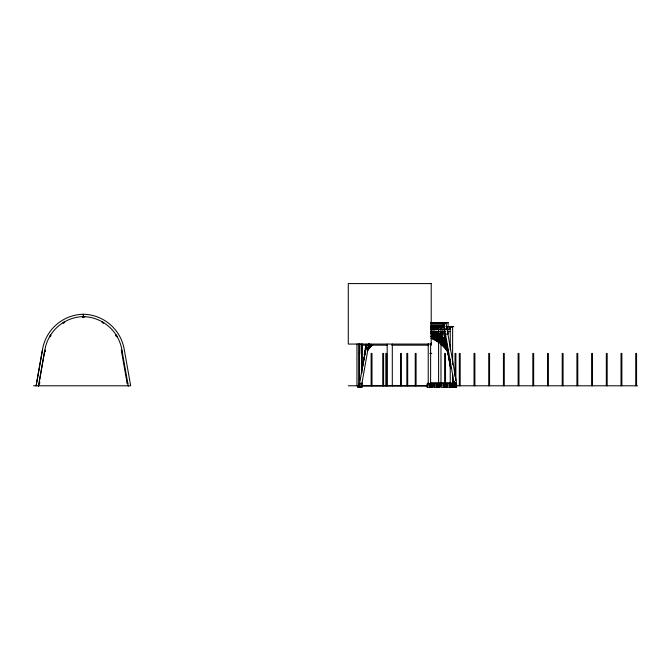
<?xml version="1.0" encoding="UTF-8"?>
<svg xmlns="http://www.w3.org/2000/svg" width="671" height="671" viewBox="0 0 671 671"><rect width="100%" height="100%" fill="white"/><g stroke="black" fill="none" stroke-linecap="round" stroke-linejoin="round"><path stroke-width="1.01" d="M359.606 353.952L359.681 343.56M359.631 354.171L359.706 343.77M361.879 369.847L362.055 344.08M449.738 326.752L450.325 326.752L450.3 329.176L440.939 329.125M36.108 385.791L42.458 349.776A42.298 42.298 0 0 1 83.38 314.246A42.298 42.298 0 0 1 124.294 349.776L130.677 385.791L33.55 385.791M36.142 385.791L42.491 349.776M38.926 383.737L38.49 386.211L44.806 350.195L45.443 350.312L45.175 351.822L44.538 351.705M39.287 381.69L44.84 350.195A39.933 39.933 0 0 1 81.929 316.678L83.472 316.637L83.38 314.246L83.279 316.637L84.907 316.695M359.505 384.089L366.425 344.223M359.547 383.862L361.929 383.435L368.966 343.527M362.005 369.536L366.517 344.911M362.122 369.536L366.064 347.989M366.626 344.827L365.645 346.261L366.14 346.597M365.989 347.419L365.007 348.853L365.712 349.339M366.165 348.517L364.689 350.665L365.393 351.143M365.351 351.042L364.37 352.476L365.074 352.954M365.527 352.132L364.051 354.28L364.756 354.766M364.546 354.615L365.527 353.189M128.329 386.211L121.946 350.195L121.308 350.312L127.213 383.762L127.851 383.644M121.577 351.822L122.214 351.705M126.945 382.252L127.582 382.135M445.519 334.317L447.867 333.906M450.241 383.862L452.623 383.476L452.623 374.082M431.008 327.54L444.538 326.97M446.165 326.928L450.325 326.752M430.774 322.533L448.094 322.533L448.094 326.794M430.774 322.701L448.094 322.701M431.361 323.623L441.451 323.623M430.748 323.808L443.145 323.808M430.748 325.175L443.145 325.175M430.95 325.62L443.447 325.62M430.715 326.576L444.94 326.576M446.92 326.576L453.839 326.576L446.92 326.752M430.715 326.752L444.94 326.752M430.95 326.987L443.447 326.987M431.537 327.423L440.738 327.423M432.56 328.798L438.691 328.798M430.665 329.167L450.535 329.167M432.77 329.587L438.951 329.587M430.899 331.39L444.412 331.39M430.665 331.558L445.301 331.558M447.398 331.558L450.535 331.558M432.141 331.826L444.722 331.826M434.238 333.202L438.431 333.202M440.528 333.202L444.722 333.202M442.021 333.638L445.091 333.638M433.382 334.502L435.395 334.502M440.444 334.502L442.457 334.502M433.382 334.67L435.395 334.67M440.444 334.67L442.457 334.67L442.457 330.711M431.78 335.014L438.943 335.014M440.998 335.014L445.091 335.014M361.627 345.171L387.628 345.171M391.789 345.171L428.19 345.171M358.658 353.432L359.505 353.432M429.926 353.432L430.782 353.432M430.925 353.432L431.78 353.432M430.421 382.797L451.357 382.797M359.505 383.443L361.929 383.443M451.357 383.443L430.497 383.443L430.497 382.797M358.985 384.089L362.214 384.089L362.214 387.326L357.811 387.41L357.811 385.422M430.22 384.592L432.694 384.592L432.694 386.832L429.306 386.832M436.242 384.592L438.163 384.592L438.163 386.832L436.242 386.832M445.552 384.592L446.567 384.592L446.567 386.832L445.552 386.832L445.477 353.432L444.63 353.432L444.63 385.791M453.042 384.676L456.607 384.676M348.366 385.791L637.45 385.791M361.786 385.884L427.57 385.884M432.787 385.884L434.875 385.884M452.623 385.884L455.752 385.884M357.811 386.915L361.367 386.915M453.042 386.915L456.607 386.915M430.992 329.075L439.312 329.117M39.178 382.118L39.815 382.227L39.547 383.737L38.91 383.627M365.963 344.449L366.668 344.928M365.326 348.064L366.03 348.551M446.483 342.638L445.502 341.204A35.529 35.529 0 0 0 440.528 335.408M446.76 343.502L445.292 341.346A35.269 35.269 0 0 0 440.352 335.592M447.297 345.162L445.821 343.015A35.529 35.529 0 0 0 440.847 337.211M447.079 345.305L445.611 343.158A35.269 35.269 0 0 0 440.671 337.404M447.121 346.253L446.14 344.819A35.529 35.529 0 0 0 440.461 338.377M447.398 347.117L445.93 344.969A35.269 35.269 0 0 0 440.285 338.57M447.23 347.184L446.249 345.758A35.269 35.269 0 0 0 440.604 339.358M448.035 349.708L446.567 347.561A35.269 35.269 0 0 0 440.21 340.541M448.077 350.656L447.096 349.23A35.529 35.529 0 0 0 440.688 342.16M447.867 350.807L446.886 349.373A35.269 35.269 0 0 0 440.528 342.353M448.681 353.332L447.205 351.185A35.269 35.269 0 0 0 440.847 344.164M453.437 382.713L453.37 387.41M445.661 340.113L444.554 334.057L445.049 336.926M445.98 342.017L450.644 367.456M445.552 340.113L444.437 334.057L444.94 336.926M446.056 343.032L450.526 367.456M444.563 325.183L444.202 323.137L442.759 323.548L443.472 327.616M454.493 381.48L454.854 383.527L453.336 383.527L452.615 379.459M444.009 330.669L450.652 368.312M636.569 385.791L636.569 353.432L635.722 353.432L635.722 385.791M621.874 385.791L621.874 353.432L621.019 353.432L621.019 385.791M607.171 385.791L607.171 353.432L606.324 353.432L606.324 385.791M592.476 385.791L592.476 353.432L591.621 353.432L591.621 385.791M577.773 385.791L577.773 353.432L576.917 353.432L576.917 385.791M563.07 385.791L563.07 353.432L562.223 353.432L562.223 385.791M548.375 385.791L548.375 353.432L547.519 353.432L547.519 385.791M533.671 385.791L533.671 353.432L532.824 353.432L532.824 385.791M518.977 385.791L518.977 353.432L518.121 353.432L518.121 385.791M504.273 385.791L504.273 353.432L503.426 353.432L503.426 385.791M489.578 385.791L489.578 353.432L488.723 353.432L488.723 385.791M474.875 385.791L474.875 353.432L474.028 353.432L474.028 385.791M460.18 385.791L460.18 353.432L459.325 353.432L459.325 385.791M456.28 384.173L456.28 387.41M455.869 380.574L455.869 353.432L455.013 353.432L455.013 376.397M455.869 382.663L455.869 384.751M455.013 382.663L455.013 384.751M454.854 382.881L454.854 384.173M453.042 384.173L453.042 387.41M452.992 384.089L452.992 387.326M452.623 364.697L452.623 327.129L450.241 327.129L450.241 349.826M451.751 384.592L451.751 386.832M451.533 384.089L451.533 387.326M451.306 384.592L451.306 386.832M450.241 359.111L450.241 382.831M450.065 384.089L450.065 387.326M448.094 330.711L448.094 333.957M447.18 384.089L447.18 387.326L456.607 387.41L456.607 384.173L427.108 384.089L427.108 387.326L432.921 387.326L432.921 384.089M446.794 384.089L446.794 387.326L440.981 387.326L440.981 384.089M445.326 384.089L445.326 387.326M443.867 384.089L443.867 387.326M442.743 322.759L442.743 323.414L441.35 323.414L441.35 322.759M442.457 323.623L442.457 325.77M440.981 383.46L440.981 327.129L438.599 327.129L438.599 382.831M439.857 384.089L439.857 387.326L434.045 387.326L434.045 384.089M438.389 384.089L438.389 387.326M437.157 384.592L437.157 386.832M436.93 384.089L436.93 387.326M434.263 384.592L434.263 386.832M431.679 384.592L431.679 386.832M431.453 384.089L431.453 387.326M431.31 329.151L431.31 331.541M431.31 342.78L431.31 345.171M431.235 384.592L431.235 386.832M430.606 343.812L430.606 383.435L428.224 383.862L428.224 343.636M430.22 385.339L430.22 386.832M429.994 384.089L429.994 387.326M429.524 384.089L429.524 383.443L427.36 383.443L427.36 384.089M428.333 382.797L428.333 383.443M427.326 384.592L427.326 386.832M416.079 385.791L416.079 353.432L415.232 353.432L415.232 385.791M407.691 385.791L407.691 353.432L406.836 353.432L406.836 385.791M401.384 385.791L401.384 353.432L400.528 353.432L400.528 385.791M392.3 344.064L392.3 385.791M387.192 344.064L387.192 385.791M386.681 385.791L386.681 353.432L385.833 353.432L385.833 385.791M383.594 385.791L383.594 353.432L382.747 353.432L382.747 385.791M371.986 385.791L371.986 353.432L371.13 353.432L371.13 385.791M361.929 343.812L361.929 373.009M361.929 382.797L361.929 384.089M359.547 343.577L359.547 380.767M358.985 385.339L358.985 387.326M358.658 343.862L358.658 387.326M356.955 343.862L356.955 385.791M367.549 350.254A35.529 35.529 0 0 1 372.682 344.592M367.649 349.121A36.125 36.125 0 0 1 371.566 344.802M367.213 351.185A35.269 35.269 0 0 1 372.85 344.785M367.322 349.23A35.529 35.529 0 0 1 370.937 344.777M367.968 347.318A36.125 36.125 0 0 1 370.501 344.366M367.532 349.373A35.269 35.269 0 0 1 371.784 344.273M368.186 346.639A35.529 35.529 0 0 1 369.964 344.382M368.287 345.506A36.125 36.125 0 0 1 368.891 344.743M367.851 347.561A35.269 35.269 0 0 1 370.166 344.55M367.96 345.607A35.529 35.529 0 0 1 368.505 344.827M368.169 345.758A35.269 35.269 0 0 1 369.285 344.215M368.488 344.969A35.269 35.269 0 0 1 369.033 344.189M431.201 338.1A35.529 35.529 0 0 1 439.513 342.772M440.268 343.359A35.529 35.529 0 0 1 447.414 351.034M431.419 337.547A36.125 36.125 0 0 1 439.086 341.724M440.646 342.889A36.125 36.125 0 0 1 447.901 350.698M431.101 338.343A35.269 35.269 0 0 1 439.362 342.973M430.874 336.297A35.529 35.529 0 0 1 439.195 340.96M431.101 335.735A36.125 36.125 0 0 1 439.555 340.491M440.327 341.086A36.125 36.125 0 0 1 447.029 348.098M430.782 336.532A35.269 35.269 0 0 1 439.044 341.17M431.445 334.846A35.529 35.529 0 0 1 438.876 339.157M440.369 340.348A35.529 35.529 0 0 1 446.777 347.419M430.782 333.932A36.125 36.125 0 0 1 439.237 338.679M440.755 339.895A36.125 36.125 0 0 1 447.263 347.083M431.344 335.081A35.269 35.269 0 0 1 439.471 339.937M431.126 333.042A35.529 35.529 0 0 1 439.312 337.932M440.78 339.165A35.529 35.529 0 0 1 446.458 345.607M431.361 332.489A36.125 36.125 0 0 1 438.918 336.867M444.579 342.185A36.125 36.125 0 0 1 445.2 342.931M431.025 333.277A35.269 35.269 0 0 1 439.153 338.134M430.807 332.254A35.529 35.529 0 0 1 438.993 337.144M431.042 331.7A36.125 36.125 0 0 1 439.362 336.683M440.855 337.932A36.125 36.125 0 0 1 446.626 344.483M430.707 332.489A35.269 35.269 0 0 1 438.834 337.345M432.225 331.239A35.529 35.529 0 0 1 439.413 335.945M433.357 331.147A36.125 36.125 0 0 1 439.044 334.871M440.537 336.121A36.125 36.125 0 0 1 446.307 342.68M431.252 331.063A35.269 35.269 0 0 1 439.253 336.137M431.042 329.025A35.529 35.529 0 0 1 432.761 329.872M435.244 331.306A35.529 35.529 0 0 1 439.094 334.133M431.294 328.48A36.125 36.125 0 0 1 433.894 329.805M436.376 331.34A36.125 36.125 0 0 1 439.48 333.68M440.218 334.317A36.125 36.125 0 0 1 445.989 340.868M430.933 329.251A35.269 35.269 0 0 1 431.797 329.662M434.296 331.021A35.269 35.269 0 0 1 438.935 334.326M84.873 316.695A39.916 39.916 0 0 1 121.946 350.195M82.608 316.678L82.592 317.324L84.127 317.358L84.143 316.712L82.608 316.678M102.437 321.937L102.093 322.483L103.384 323.313L103.728 322.759L102.437 321.937M50.526 335.139L49.612 336.364L50.132 336.75L51.046 335.525L50.526 335.139M116.226 335.139L115.706 335.525L116.62 336.75L117.14 336.364L116.226 335.139M64.315 321.937L63.024 322.759L63.368 323.313L64.659 322.483L64.315 321.937M445.955 323.053L443.606 323.464L454.183 383.443L456.607 383.443L445.955 323.053M431.201 283.59L348.283 283.59L348.283 344.064L431.201 344.064L431.201 283.59M439.631 384.592L438.616 384.592L438.616 386.832L439.631 386.832L439.631 384.592M445.099 384.592L444.093 384.592L444.093 386.832L445.099 386.832L445.099 384.592M452.766 384.592L450.291 384.592L450.291 386.832L452.766 386.832L452.766 384.592"/></g></svg>
